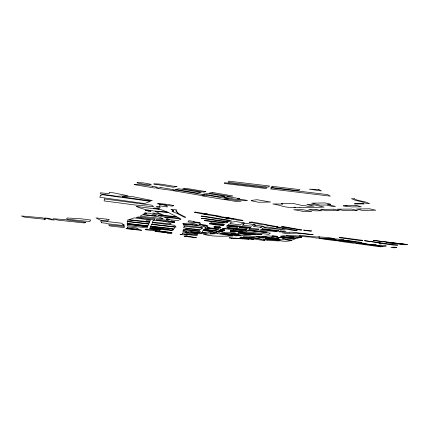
<?xml version="1.0" encoding="UTF-8"?>
<svg xmlns="http://www.w3.org/2000/svg" width="429" height="429" viewBox="0 0 429 429"><rect width="100%" height="100%" fill="white"/><g stroke="black" fill="none" stroke-linecap="round" stroke-linejoin="round"><path stroke-width="0.64" d="M227.279 222.04L227.461 222.335L226.196 222.924L224.051 222.678L225.225 221.798L227.279 222.04L231.601 220.956L228.668 220.436M230.958 222.571L231.44 222.147L236.009 221.562L244.455 223.01L242.835 223.08L240.202 224.866L229.842 223.589L230.813 222.699M225.826 221.353L229.15 220.747L201.099 216.136L203.63 216.178L229.998 220.302L227.772 220.527M227.917 221.637L203.292 218.281L201.303 218.323L225.225 221.798M101.491 222.227L101.491 222.721L106.548 223.3L106.901 223.675L123.858 225.654L124.153 225.332C121.026 224.71 127.236 225.332 122.227 224.501L122.222 223.284L100.965 220.897L100.783 221.407L101.491 222.227M127.622 221.659L127.606 223.498L147.914 225.852L148.734 224.094L127.622 221.659M124.222 226.48L124.206 227.622L109.738 225.938L108.644 224.893L124.222 226.48M141.468 230.341L126.684 228.743L126.003 228.384L141.323 230.024L141.468 230.341M213.465 232.416L215.304 232.743L216.801 232.448L213.465 232.416M159.609 204.789L160.006 205.958L167.498 206.944L166.543 205.786L166.645 205.276L160.081 204.408L159.609 204.789M149.721 221.847L128.963 219.712L134.186 217.873L150.327 220.039L150.037 221.128L146.262 220.699L146.107 221.235L149.721 221.847M127.418 227.617L127.343 227.971L136.1 228.989L138.218 228.871L136.384 227.912L127.397 226.871L127.418 227.617M202.193 232.121L202.172 232.443L207.749 232.979L207.958 232.631L212.623 231.735L202.976 230.502L202.193 232.121M106.274 219.128L95.957 217.894L100.241 220.109L107.92 221.021L108.001 220.265L109.282 219.476L106.274 219.128M162.923 218.667L140.09 216.216L142.696 214.773L158.328 216.677L162.923 218.667M127.552 224.469L127.429 225.654L147.174 227.896L147.469 226.861L127.552 224.469M171.069 220.999L171.203 221.53L174.136 221.922L174.641 221.385L171.069 220.999M209.347 223.863L223.032 225.734L223.697 225.166L209.62 223.563L209.347 223.863M85.242 222.329L84.357 222.946L57.599 220.082L53.073 218.731L64.194 219.568L85.757 222.308L85.242 222.329M109.599 192.503L109.282 193.463L107.893 193.559L100.306 192.814L100.74 194.026L116.699 196.241L128.126 195.796L113.277 192.803L109.599 192.503M199.823 232.502L182.931 230.609L183.907 230.695L183.505 230.271L184.17 229.783L183.473 229.579L200.364 231.504L199.823 232.502M176.169 211.272L177.96 212.666L177.102 212.596L177.585 213.004L175.22 212.811L173.091 211.803L171.959 211.132L173.6 211.272L172.828 210.693L173.627 210.762L170.93 209.325A26.035 2.633 6.4 0 1 176.469 209.856L176.727 210.435L175.879 210.366L176.169 211.272M104.451 198.922L104.124 200.933L134.529 204.939L153.566 206.719L151.871 205.212L104.451 198.922M219.149 226.507L221.005 227.279L220.881 227.547L214.538 226.823L215.192 226.056L219.149 226.507M152.306 222.63L152.016 224.169L176.046 226.989L174.469 225.263L152.306 222.63M170.2 221.482L156.328 220.115L156.714 219.085L167.112 220.302L170.2 221.482M90.331 219.991L90.058 221.407L86.041 221.219L67.165 219.181L66.64 218.581L67.181 218.002L80.984 218.779L90.331 219.991M233.515 229.847L244.986 231.354L245.908 230.443C238.218 230.722 229.735 226.796 222.431 228.603L233.837 229.644L233.515 229.847M182.888 223.75L183.934 224.131L198.16 225.193C193.382 222.71 187.918 222.801 182.888 223.75M150.472 226.678L171.756 230.196L172.324 229.515L173.777 229.494L172.453 229.231L172.667 229.065L154.295 226.828L150.558 226.389L150.472 226.678M127.955 219.905L127.633 221.364L148.858 223.809L149.517 222.378L127.955 219.905M145.27 229.402L145.2 229.708L158.36 231.236L159.545 231.252L159.808 230.641L147.211 229.15L145.27 229.402M150.129 227.837L150.032 228.233L172.898 230.663L150.944 227.375L150.129 227.837M149.941 228.389L149.85 228.705L156.102 229.456L160.081 229.89L160.21 229.585L149.941 228.389M199.383 230.121L198.965 231.033L185.677 229.526L185.484 229.102L185.972 228.582L199.383 230.121M153.207 220.447L152.408 222.115L171.209 224.035L168.452 222.163L158.698 220.699L153.571 220.141L153.207 220.447M154.987 218.881L154.596 219.921L136.283 217.444L138.283 216.956L154.987 218.881M240.213 233.092L239.988 233.381L240.696 233.574L245.34 234.089L255.582 234.76L250.102 233.81L240.766 232.84L240.213 233.092M258.934 229.14L258.258 229.805L248.697 228.941L249.71 228.115L258.934 229.14M205.55 227.499L205.411 227.847L218.195 229.306L218.779 228.834L207.861 227.643L207.448 227.445L209.154 227.558L206.177 226.147L202.633 225.933L205.55 227.499M197.383 235.028L195.077 235.424L185.521 234.411L186.036 233.778L197.383 235.028M151.507 224.399L150.777 226.185L172.903 228.619L174.158 228.641L175.08 227.129L151.507 224.399M192.117 224.935L183.333 224.313L183.719 225.402L202.236 227.472L202.531 226.962L199.978 225.761L192.117 224.935M100.461 195.694L99.801 197.265L144.589 203.566L150.252 201.346L102.359 194.718L100.461 195.694M155.282 231.097L155.137 231.435L167.873 232.915L167.653 233.322L171.423 233.762L171.863 233.027L155.282 231.097M159.979 231.038L159.813 231.413L172.034 232.647L159.979 231.038M174.49 222.184L174.292 222.619L169.643 221.825L174.49 222.184M193.994 221.444L193.806 221.852L199.206 222.469L198.997 222.892L200.622 223.214L188.025 221.809L188.674 220.667L193.994 221.444M147.823 226.045L147.565 226.598L127.016 223.965L127.477 223.648L147.823 226.045M186.69 231.387L185.972 232.346L182.641 232.105L183.682 231.054L186.69 231.387M205.287 228.062L204.654 229.301L215.846 230.614L216.645 230.539L217.953 229.504L205.287 228.062M154.869 215.535L155.137 215.835L143.114 214.479L144.466 213.449L146.745 213.637L144.755 212.902L149.941 213.299L156.263 215.648L154.869 215.535M243.651 224.228L242.262 225.112L251.356 226.206L253.491 224.968L255.26 224.866L246.407 223.353L243.468 223.976L243.651 224.228M251.33 200.429L251.169 200.665L252.761 201.104L258.649 202.273L270.586 202.032L257.009 199.721L251.33 200.429M224.614 230.266L219.841 230.083L220.27 229.767L224.614 230.266M182.4 233.644L181.789 234.524L179.992 234.534L187.355 235.113L184.368 234.819L185.038 233.95L182.4 233.644M202.359 228.153L200.45 229.767L183.456 227.778L184.54 226.539L183.928 226.319L202.359 228.153M237.714 226.946L237.387 227.343L226.517 226.131L227.016 225.724L237.714 226.946M229.038 181.183L228.089 182.277L268.345 187.092L269.643 186.03L229.038 181.183M230.646 230.958L230.142 231.531L235.124 232.1L235.677 231.531L230.646 230.958M224.844 182.759L224.201 183.456L266.05 188.54L266.977 187.8L224.844 182.759M153.904 183.993L173.311 187.264L177.113 186.481C169.385 186.181 161.631 183.371 153.904 183.993M238.513 231.853L238.127 232.261L260.124 234.76L262.076 234.566L238.513 231.853M239.618 227.161L239.221 227.579L247.05 228.475L247.495 228.062L239.618 227.161M210.982 222.748L210.312 223.429L223.879 224.984L224.624 224.34L210.982 222.748M243.071 231.944L230.362 230.673L231.081 230.459L243.071 231.944M223.745 222.592L223.289 223.037L204.376 220.629L205.877 220.511L223.745 222.592M247.115 230.48L245.774 231.724L268.774 234.347L270.447 233.14L247.115 230.48M249.142 229.869L248.616 230.352L266.452 232.384L266.945 232.003L249.142 229.869M201.769 232.609L201.539 233.081L190.632 231.944L199.673 233.805L206.628 233.162L201.769 232.609M404.306 244.273L386.604 242.508L404.933 244.787L407.55 244.514L373.332 240.422L404.306 244.273M196.31 237.736L184.132 236.32L190.68 236.658L196.31 237.736M203.796 229.574L203.142 230.132L213.218 231.494L215.943 230.936L203.796 229.574M262.339 228.764L261.878 229.161L278.282 231.102L278.93 230.663L262.339 228.764M188.031 232.266L187.435 232.775L185.28 232.711L195.672 234.019L198.021 233.944L191.94 232.641L188.031 232.266M228.292 224.753L227.531 225.359L250.075 227.944L250.89 227.424L228.292 224.753M272.222 186.336L270.876 187.393L298.418 190.685L299.968 189.65L272.222 186.336M271.868 187.929L270.565 188.937L330.276 196.144L327.686 194.605L271.868 187.929M221.037 229.183L220.533 229.574L224.775 230.057L221.037 229.183M221.766 230.389L224.211 230.85L219.332 230.448L219.771 230.153L221.766 230.389M221.08 230.764L220.796 230.984L223 231.242L218.543 231.092L219.262 230.55L221.08 230.764M268.216 230.781L267.803 231.092L259.963 230.228L261.352 229.413L276.356 231.086L277.172 231.783L268.216 230.781M280.781 230.958L280.008 231.161L280.491 231.338L278.904 231.563L279.547 231.987L286.041 231.338L280.781 230.958M137.371 182.545L136.98 182.802L137.312 183.022L144.67 184.416L148.622 184.894L151.367 184.352L143.307 182.877L137.371 182.545M227.467 227.386L227.07 227.633L228.308 228.035L246.16 230.046L246.911 229.601L227.467 227.386M220.554 227.788L219.787 228.228L213.798 226.973L220.554 227.788M255.604 225.263L253.469 226.448L261.02 227.349L261.406 227.156L260.591 227.043L264.371 226.442L255.604 225.263M136.54 206.515C145.329 210.725 157.33 211.384 167.583 212.141L160.875 209.572L136.54 206.515M283.151 228.442L282.346 228.496L294.771 230.63L297.227 230.609L280.067 227.193L276.024 227.381L283.151 228.442M298.321 237.173L294.594 238.009L297.018 238.309L301.115 237.275L298.321 237.173M293.667 236.803L292.766 237.275L291.548 237.21L294.294 237.693L292.101 237.843L280.512 236.175L283.676 235.719L293.667 236.803M180.845 219.085L177.933 220.554L176.823 220.522L166.742 219.407L166.329 219.208L169.514 219.487L164.639 217.315L180.089 218.71L180.845 219.085M235.13 233.247L229.209 233.821L222.453 232.802L227.027 232.186L235.13 233.247M123.573 197.088L150.08 200.869L152.343 200.579L131.939 196.52L122.308 196.814L123.573 197.088M295.179 238.781L291.656 240.219L285.092 239.414L287.87 238.631L291.087 239.012L292.079 238.594L295.179 238.781M311.497 230.882L310.591 231.279L303.603 230.1L311.497 230.882M290.535 240.723C286.379 241.704 281.773 241.307 277.654 240.117L284.545 239.564L291.409 240.417L290.535 240.723M264.409 227.397L263.717 227.686L285.012 229.982L267.471 226.973L264.409 227.397M154.14 208.086L153.544 208.317L158.955 209.052L159.572 208.826L158.467 208.467A2.864 0.295 6.6 0 0 154.145 208.086M301.625 229.896L300.927 230.159L281.569 226.684L283.494 226.635L301.625 229.896M278.834 238.851L276.169 238.98L270.57 238.127L272.983 237.972L278.834 238.851M343.382 240.079L337.736 240.186L328.555 238.921L337.221 239.001L344.063 239.956L343.382 240.079M277.52 236.32L276.453 236.62L271.868 236.047L272.93 235.752L277.52 236.32M301.775 237.14L297.249 236.974L286.218 235.51L300.128 235.998L299.667 235.537L302.992 235.655L309.33 236.427L309.851 236.99L299.909 236.492L301.775 237.14M218.329 231.177L217.224 231.456L221.541 231.596L218.329 231.177M285.054 237.671L282.132 238.535L283.741 238.733L286.679 237.87L285.054 237.671M173.745 205.63L172.04 206.135L157.491 203.754L160.516 203.662L169.074 204.579L173.745 205.63M210.8 233.038L210.183 233.215L211.953 233.467L214.838 232.867L212.977 232.625L210.8 233.038M152.467 186.283L157.556 187.226L154.633 188.036L134.079 184.599C140.213 184.336 146.278 185.371 152.467 186.283M340.916 240.798L338.46 241.168L353.496 243.205L356.386 242.921L340.916 240.798M282.009 236.872L281.306 237.06L295.844 238.599L282.009 236.872M216.929 231.531L215.841 231.805L218.624 232.261L220.082 231.944L216.929 231.531M355.378 203.443L354.499 203.657L354.51 203.973L364.151 203.839L355.378 203.443M221.659 232.995L220.082 233.387L224.201 234.062L227.735 233.912L221.659 232.995M346.235 240.272L342.487 240.664L350.52 241.709L344.187 240.825L344.9 240.782A25.365 2.258 5.5 0 1 346.305 240.642L359.046 242.578L361.626 242.428L346.235 240.272M319.385 237.039L310.365 236.583L310.853 237.162L316.071 238.02L334.609 238.647L328.035 237.505L318.747 236.894L319.385 237.039M204.547 191.876L203.518 192.101L182.716 188.733L185.269 188.229L205.963 191.661L204.542 191.876M396.739 247.453L394.138 247.817L390.932 247.394L394.144 247.109L396.739 247.453M176.142 189.259L175.504 189.387L197.19 193.077L201.255 192.449L178.984 188.798L176.142 189.259M355.968 243.458L380.464 246.841L382.952 246.568L358.499 243.2L355.968 243.458M249.721 222.158L249.405 222.217L261.347 224.447L264.87 224.346L252.08 222.029L249.721 222.158M363.615 243.382L363.106 243.479L372.158 244.707L376.297 244.846L373.616 245.077L359.899 243.248L361.974 243.023L364.339 243.345L363.615 243.382M212.494 192.503L209.245 193.077L229.992 196.434L232.92 195.967L212.494 192.503M386.143 245.967L383.435 246.444L376.517 245.506L380.689 245.088L386.143 245.967M160.896 187.543L156.505 188.283L171.466 190.32L174.528 189.833L160.896 187.543M224.791 196.3L219.755 196.863L203.673 194.053L208.387 193.549L224.791 196.3M227.847 196.793L223.82 197.431L244.803 200.761L247.554 200.434L237.666 198.815L239.575 198.579L227.847 196.793M176.485 190.068L172.871 190.637L200.638 195.367L204.665 194.809L176.485 190.068M276.26 236.915L269.712 237.532L261.883 236.331L269.766 235.95L276.26 236.915M280.759 237.135L276.619 237.768L278.18 237.977L282.336 237.344L280.759 237.135M206.885 195.179L202.011 195.865L223.305 199.426L228.357 198.783L206.885 195.179M265.755 238.39L264.95 238.503L269.739 239.398L280.03 239.597L270.592 239.323L266.822 238.621L270.726 238.39L265.755 238.39M228.148 199.045L224.474 199.512L235.526 201.357L241.018 201.281L228.148 199.045M339.242 240.583L335.977 240.825L319.251 238.433L327.804 239.033L339.242 240.583M362.628 240.331L360.457 240.583L339.071 237.682L341.211 237.473L362.628 240.331M380.174 242.921L378.769 243.082L393.806 245.147L397.747 245.093L364.441 240.69L380.174 242.921M195.721 212.082L194.342 212.226C210.264 215.996 226.812 216.913 243.045 220.409L240.111 220.511L230.904 218.865L233.805 218.758L227.89 218.5L225.874 218.05L229.145 217.921L225.938 218.045L216.586 216.457L220.613 216.355L195.721 212.082M289.596 232.239L281.891 232.802L285.403 233.371L296.771 233.178L313.202 234.701L291.859 232.143L289.596 232.239M207.245 214.039L204.124 214.232L207.245 214.039M231.762 234.03L230.963 234.084L240.857 235.424L231.762 234.03M238.562 233.569L232.861 233.955L242.541 235.441L250.965 235.054L238.562 233.569M269.037 237.58L264.725 237.838L256.435 236.588L261.041 236.374L269.037 237.58M263.814 237.891L257.132 238.165L248.772 236.829L255.464 236.636L263.814 237.891M302.145 211.122L293.747 209.733L302.558 209.636L311.792 211.47L304.011 211.567L302.145 211.122M217.508 233.601L203.41 234.282C212.993 236.851 222.957 236.24 232.765 235.939L217.508 233.601M239.393 235.698L235.746 235.875L225.681 234.336L229.424 234.17L239.393 235.698M299.876 207.582L294.004 207.212L295.334 207.507C290.074 207.765 284.636 207.148 279.681 205.362L272.855 203.947L282.85 204.048L281.268 203.695L293.356 203.491L302.622 205.593L304.794 205.604L307.818 206.29L314.055 206.113L306.821 204.461L312.189 204.376L324.104 207.105L313.696 207.411A51.207 6.29 5.8 0 1 308.96 207.475L299.876 207.582M241.136 237.151L239.806 237.21L253.979 239.543L241.136 237.151M330.507 204.215L327.306 204.333L335.462 206.467L332.716 206.505L326.255 205.008L320.072 205.105L311.599 203.174L324.989 202.928L330.507 204.215M246.981 236.872L243.071 236.99C250.477 237.473 257.48 240.315 264.902 240.31L258.344 238.733L246.981 236.872M265.921 224.63L264.007 224.683L272.957 226.383L277.997 226.796L265.921 224.63M360.199 208.95L356.44 209.025L362.167 210.366L375.75 210.231L369.712 208.8L360.199 208.95M333.832 209.207L320.458 209.432L326.185 210.725L339.377 210.591L333.832 209.207M356 205.298L345.533 205.432L347.077 205.797L343.216 205.85L351.973 206.934L361.331 206.81L356 205.298M316.023 209.411L308.821 209.491L314.832 210.837L322.045 210.768L316.023 209.411M357.207 210.414L343.709 210.548L337.205 209.175L351.512 209.084L357.207 210.414M231.478 238.213L229.14 237.8L248.096 238.894L249.244 239.264L231.478 238.213M148.236 211.063L145.302 210.258L151.083 211.202L148.236 211.063M318.806 189.468L309.384 189.194L321.412 190.932L318.806 189.468M354.51 198.793L351.458 198.654L355.142 200.209L363.014 202.156L366.505 203.496L369.578 203.684L365.948 202.102L358.043 200.305A24.367 3.142 5 0 1 354.67 198.927L354.51 198.793M267.616 239.597L263.497 239.403L267.24 240.326L279.279 240.975L275.429 239.999L267.616 239.597M45.313 218.608L44.289 218.543L45.554 219.128L44.343 218.999L44.938 219.273L28.813 217.605L24.045 217.042L21.45 215.985L42.144 217.793L45.313 218.608M158.038 213.486L152.37 213.031L157.47 215.004L162.414 215.401L158.038 213.486M160.945 215.546L158.344 215.337L162.023 216.715L179.638 218.232L177.08 216.956L160.945 215.546M168.189 212.403L155.083 211.288L164.591 215.599L176.464 216.618L168.189 212.403M207.491 225.965L200.112 224.785L198.959 224.238L205.732 225.069L207.491 225.965M178.426 213.47L176.882 213.336L184.095 217.128L185.596 217.262L178.426 213.47M48.885 218.35L44.552 217.975L51.244 219.766L54.408 220.039L48.885 218.35M159.717 206.649L156.403 206.301L156.971 207.1L160.264 207.448L159.717 206.649"/></g></svg>
